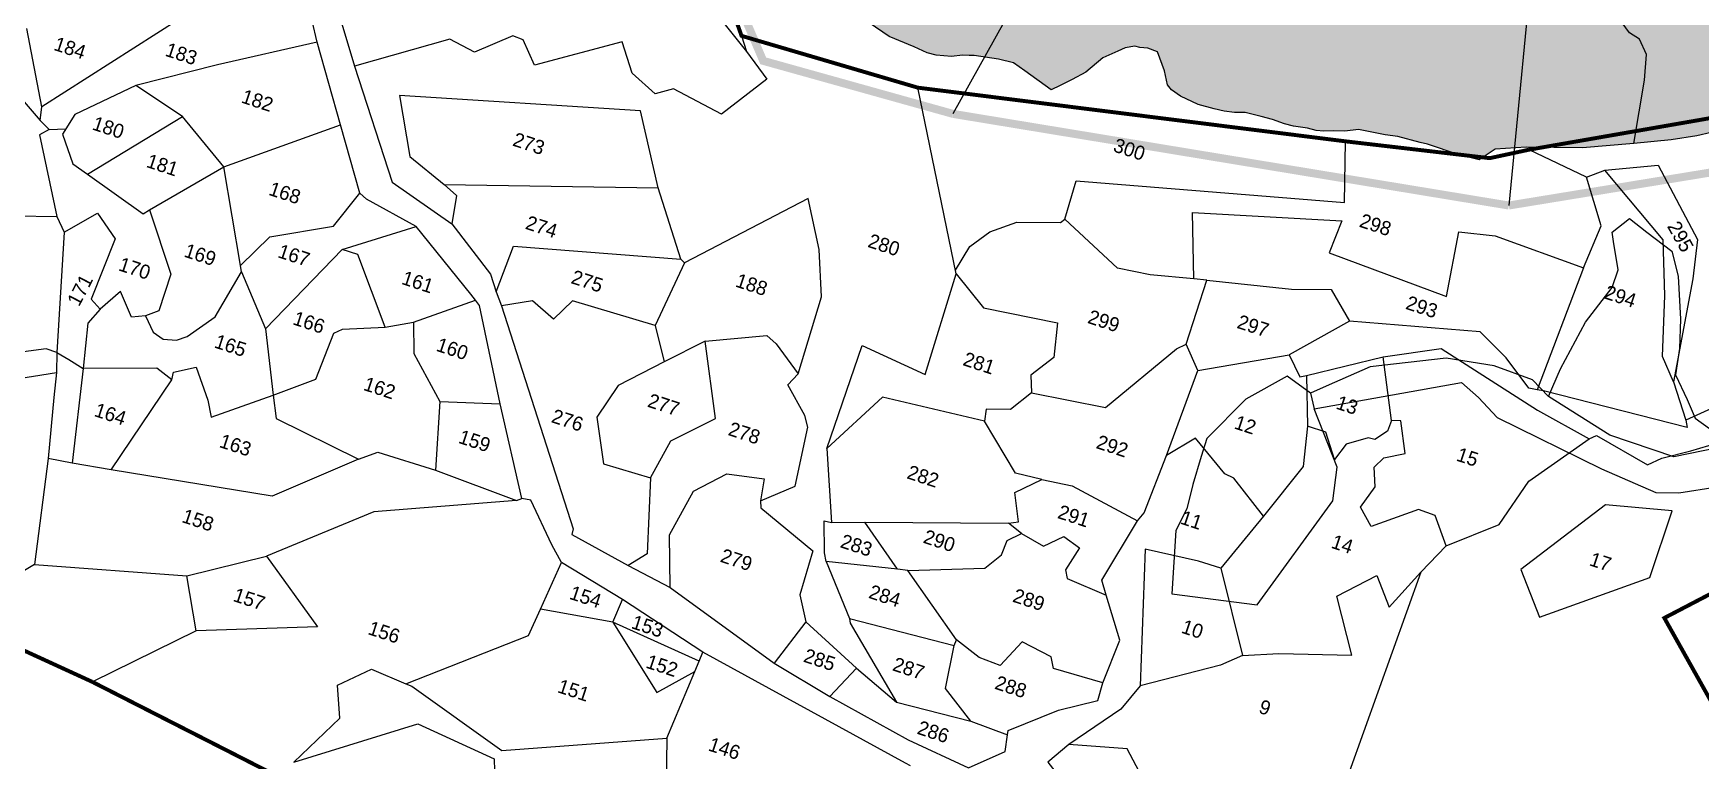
# Model space of a CAD drawing. Header units: metres. Extents: x 280662 to 285650, y 2029064 to 2031945.
# Drawn here: x 281817 to 282844, y 2030076 to 2030524 of the extents above; entities that cross this region are included whole.
import ezdxf
from ezdxf.enums import TextEntityAlignment as Align

# ---------------------------------------------------------------- set-up
doc = ezdxf.new("R2010")
doc.units = ezdxf.units.M
doc.header["$MEASUREMENT"] = 0
for name, color, linetype in [('LINE_WATER', 4, 'Continuous'), ('POLY_HATCH', 12, 'Continuous'), ('POLY_PARCEL', 6, 'Continuous'), ('POLY_WATER', 4, 'Continuous'), ('TEXT_PARCEL', 7, 'Continuous'), ('V_BOUND_LINE', 7, 'Continuous')]:
    doc.layers.add(name, color=color, linetype=linetype)
doc.styles.add('TEXT_MAP', font='KRDEV050.TTF', dxfattribs={"height": 2.5})

# ---------------------------------------------------------------- blocks, each defined once
blk = doc.blocks.new('322225666988')
at = {"layer": 'POLY_PARCEL'}
for points in [[(280170.77, 2030326.28), (280177.02, 2030328.98), (280184.73, 2030321.57), (280185.73, 2030316.62), (280187.5, 2030303.37)], [(280168.84, 2030324.71), (280160.79, 2030325.74)], [(280168.84, 2030324.71), (280170.77, 2030326.28)], [(280183.03, 2030313.47), (280180.58, 2030320.16), (280170.77, 2030326.28)], [(280172.08, 2030313.59), (280172.54, 2030319.38), (280168.84, 2030324.71)], [(280017.01, 2030322.7), (280024.38, 2030319.79), (280027.98, 2030322.14), (280034.93, 2030317.06), (280043.63, 2030313.55), (280047.7, 2030316.06), (280062.18, 2030306.55), (280065.74, 2030303.98), (280061.65, 2030297.97), (280054.82, 2030299.14), (280052.83, 2030297.79), (280049.21, 2030299.37), (280046.76, 2030302.76), (280037.07, 2030296.45), (280034.7, 2030299.11), (280033.3, 2030299.17), (280029.27, 2030295.67), (280025.77, 2030296.25), (280015.31, 2030289.2)], [(280107.34, 2030298.9), (280107.22, 2030304), (280140.56, 2030312.01), (280138.25, 2030319.46)], [(280125.35, 2030296.78), (280122.55, 2030304.79), (280140.93, 2030309.7), (280140.67, 2030305.33), (280156.64, 2030304.69), (280155.54, 2030313), (280160.11, 2030313.98), (280172.08, 2030313.59)], [(280172.08, 2030313.59), (280171.31, 2030297.01)], [(280187.5, 2030303.37), (280185.14, 2030306.02), (280183.03, 2030313.47)], [(280060.96, 2030308.24), (280062.18, 2030306.55)], [(280096.39, 2030287.96), (280084.34, 2030308.97)], [(280187.5, 2030303.37), (280190.48, 2030299.24)], [(280126.97, 2030297.17), (280137.58, 2030299.43), (280142.39, 2030300.95), (280145.88, 2030297.86)], [(280096.14, 2030288.39), (280096.95, 2030291.81), (280098.78, 2030294.39), (280101.68, 2030296.63), (280106.95, 2030298.32)], [(280106.95, 2030298.32), (280107.34, 2030298.9)], [(280125.35, 2030296.78), (280119.89, 2030295.55), (280115.67, 2030295.06), (280107.34, 2030298.9)], [(280126.97, 2030297.17), (280125.35, 2030296.78)], [(280127.01, 2030288.6), (280126.97, 2030297.17)], [(280056.88, 2030286.55), (280051.71, 2030295.14), (280021.95, 2030287.44), (280025.61, 2030280.45), (280030.9, 2030278.43)], [(280154.9, 2030287.51), (280151.37, 2030294.86)], [(280081.24, 2030269.58), (280081, 2030279.84), (280078.83, 2030285.47), (280075.49, 2030291.22), (280063.06, 2030278.5)], [(280129.47, 2030285.87), (280139.88, 2030291.38)], [(280166.5, 2030274.49), (280172.06, 2030279.18), (280173.93, 2030285.61), (280179.56, 2030293.12)], [(280009.84, 2030290.63), (279998.71, 2030283.94), (279989.63, 2030278.17)], [(280142.83, 2030289.59), (280144.95, 2030283.47)], [(279992.32, 2030288), (279979.12, 2030271.85)], [(280087.68, 2030261.7), (280087.86, 2030275.56), (280096.63, 2030274.55), (280096.39, 2030287.96)], [(280096.39, 2030287.96), (280101.04, 2030284.92), (280110.58, 2030286.04), (280111.54, 2030281.71), (280109.43, 2030278.67), (280110.24, 2030276.54)], [(280110.24, 2030276.54), (280119.74, 2030277.73), (280126.01, 2030287.65)], [(280126.01, 2030287.65), (280127.01, 2030288.6)], [(280129.47, 2030285.87), (280127.01, 2030288.6)], [(280166.5, 2030274.49), (280163.94, 2030277.74), (280161.68, 2030277.79), (280156.62, 2030273.86), (280154.56, 2030275.78), (280155.54, 2030278.82), (280154.66, 2030281.18), (280155.44, 2030282.7), (280157.86, 2030284.07), (280156.03, 2030287.81), (280154.9, 2030287.51), (280154.85, 2030286.04), (280153.63, 2030284.52), (280152.74, 2030284.47), (280150.33, 2030282.85), (280149.55, 2030280.54), (280147.39, 2030283.49), (280144.95, 2030283.47)], [(280192.45, 2030287.72), (280184.15, 2030285.8), (280176.48, 2030274.61), (280180.61, 2030269.6), (280192.4, 2030278.78), (280192.45, 2030287.72)], [(280030.9, 2030278.43), (280056.88, 2030286.55)], [(280062.47, 2030278.8), (280056.88, 2030286.55)], [(280129.07, 2030274.34), (280129.47, 2030285.87)], [(280144.95, 2030283.47), (280146.04, 2030278.43), (280143.19, 2030270.82)], [(279979.12, 2030271.85), (279974.16, 2030280.76)], [(280003.51, 2030271.83), (280015.97, 2030281.56)], [(279970.12, 2030279.1), (279971.08, 2030275.16), (279979.45, 2030270.16)], [(280041.41, 2030267.52), (280041.71, 2030273.71), (280062.47, 2030278.8)], [(280063.06, 2030278.5), (280062.02, 2030269.76)], [(280063.06, 2030278.5), (280062.47, 2030278.8)], [(279989.63, 2030278.17), (279983.4, 2030272.25), (279982.68, 2030269.37), (279985.14, 2030266.19), (279987.3, 2030265.53)], [(279996.5, 2030276.28), (279989.63, 2030278.17)], [(280030.9, 2030278.43), (280032.81, 2030277.59), (280033.37, 2030274)], [(280110.24, 2030276.54), (280108.36, 2030273.7), (280105.38, 2030272.77), (280105.68, 2030271.26)], [(280143.19, 2030270.82), (280138.11, 2030274.27), (280136.84, 2030274.41), (280131.88, 2030277.6), (280129.07, 2030274.34)], [(279987.3, 2030265.53), (279996.5, 2030276.28)], [(280003.51, 2030271.83), (279996.5, 2030276.28)], [(280128.13, 2030265.27), (280128.63, 2030266.49), (280129.07, 2030274.34)], [(280164.45, 2030270.33), (280166.5, 2030274.49)], [(280009.43, 2030260.54), (280011.85, 2030265.2), (280019.15, 2030269.01), (280021, 2030274.04)], [(280021.11, 2030266.53), (280029.17, 2030272.27)], [(280068.67, 2030269.84), (280075.93, 2030272.97), (280077.38, 2030272.36), (280081.24, 2030269.58)], [(279979.45, 2030270.16), (279979.12, 2030271.85)], [(279979.45, 2030270.16), (279980.9, 2030269.4), (279979.92, 2030268.37), (279985.27, 2030259.2)], [(279980.9, 2030269.4), (279982.87, 2030270.13)], [(279996.22, 2030263.66), (280003.51, 2030271.83)], [(280009.43, 2030260.54), (280003.51, 2030271.83)], [(280105.68, 2030271.26), (280092.37, 2030270.13), (280087.68, 2030261.7)], [(280114.94, 2030266.47), (280111.46, 2030266.2), (280105.68, 2030271.26)], [(280143.19, 2030270.82), (280140.12, 2030262.86)], [(280146.17, 2030253.16), (280150.52, 2030254.83), (280159.41, 2030257.53), (280155.24, 2030264.06), (280159.27, 2030268.17), (280162.03, 2030264.83), (280164.45, 2030270.33)], [(280164.45, 2030270.33), (280163.6, 2030237.85)], [(280062.02, 2030269.76), (280051.04, 2030269.46), (280049.47, 2030266.5), (280046.18, 2030267.87), (280042.63, 2030266.02)], [(280062.02, 2030269.76), (280064.54, 2030265.72)], [(280068.67, 2030269.84), (280064.54, 2030265.72)], [(280067.5, 2030251.15), (280068.48, 2030256.4), (280072.99, 2030260.91), (280068.67, 2030269.84)], [(280081.72, 2030252.71), (280085.33, 2030255.86), (280084.53, 2030263.5), (280083.7, 2030264.82), (280080.41, 2030267.82), (280081.24, 2030269.58)], [(280021.11, 2030266.53), (280015, 2030253.87)], [(280029.4, 2030258.85), (280023.23, 2030266.53), (280021.11, 2030266.53)], [(280064.54, 2030265.72), (280059.91, 2030261.03), (280058.61, 2030256.35), (280061.26, 2030250.95), (280067.5, 2030251.15)], [(280112.62, 2030259.85), (280113.76, 2030260.43), (280112.19, 2030263.82), (280114.94, 2030266.47)], [(280114.94, 2030266.47), (280118.85, 2030266.93), (280128.13, 2030265.27)], [(279987.3, 2030265.53), (279995.59, 2030262.95), (279996.22, 2030263.66)], [(279996.22, 2030263.66), (280001.37, 2030256.73), (280001.37, 2030251.81), (279999.93, 2030250.68)], [(280032.61, 2030260.57), (280039.25, 2030265.68)], [(280127.29, 2030255.03), (280126.17, 2030256.68), (280128.13, 2030265.27)], [(280087.68, 2030261.7), (280091.17, 2030252.92)], [(280137.13, 2030262.83), (280130.18, 2030262.16)], [(280130.18, 2030262.16), (280135.02, 2030245.4)], [(280140.12, 2030262.86), (280137.13, 2030262.83)], [(280140.12, 2030262.86), (280146.17, 2030253.16)], [(279986.79, 2030257.58), (279990.08, 2030261.21), (279993.24, 2030258.8), (279992.69, 2030250.55), (279994.21, 2030249.72)], [(279999.93, 2030250.68), (280001.52, 2030249), (280003.03, 2030248.58), (280004.66, 2030248.96), (280005.82, 2030249.85), (280008.43, 2030253.34), (280009.81, 2030259.82)], [(280009.81, 2030259.82), (280009.43, 2030260.54)], [(280009.81, 2030259.82), (280015, 2030253.87)], [(280029.4, 2030258.85), (280032.61, 2030260.57)], [(280032.61, 2030260.57), (280033.92, 2030256.8), (280038.96, 2030252.01)], [(280095.2, 2030254.29), (280112.62, 2030259.85)], [(280114.61, 2030259.15), (280112.62, 2030259.85)], [(280114.61, 2030259.15), (280117.77, 2030258.47), (280119.83, 2030260.43), (280122.19, 2030259.69), (280121.36, 2030256.5), (280121.9, 2030255.49), (280127.29, 2030255.03)], [(279980.19, 2030257.63), (279985.27, 2030259.2)], [(279985.27, 2030259.2), (279986.79, 2030257.58)], [(279986.79, 2030257.58), (279990.67, 2030242.73)], [(280018.53, 2030246.15), (280023.07, 2030249.77), (280023.42, 2030256.08), (280024.32, 2030256.91), (280029.4, 2030258.85)], [(280102.32, 2030250.16), (280111.55, 2030253.5), (280113.01, 2030255.77), (280113.15, 2030257.73), (280114.61, 2030259.15)], [(280074.23, 2030238.66), (280072.05, 2030244.98), (280073.23, 2030251.25), (280076.57, 2030254.63), (280081.29, 2030255.52), (280081.72, 2030252.71)], [(280015, 2030253.87), (280018.53, 2030246.15)], [(280038.96, 2030252.01), (280046.36, 2030254.13)], [(280091.17, 2030252.92), (280095.2, 2030254.29)], [(280101, 2030249.89), (280095.2, 2030254.29)], [(280130.39, 2030244.3), (280130.73, 2030250.14), (280127.29, 2030255.03)], [(280146.17, 2030253.16), (280143.92, 2030251.1)], [(279999.93, 2030250.68), (279998.31, 2030249.96), (279995.96, 2030252.65), (279994.21, 2030249.72)], [(280038.96, 2030252.01), (280041.16, 2030243.53)], [(280067.5, 2030251.15), (280070.13, 2030241.81), (280068.26, 2030239.65)], [(280081.72, 2030252.71), (280082.03, 2030251.9), (280090.03, 2030248.75), (280090.19, 2030242.92), (280092.01, 2030239.88)], [(280091.52, 2030248.96), (280090.24, 2030252.82), (280091.17, 2030252.92)], [(280143.92, 2030251.1), (280135.02, 2030245.4)], [(279994.21, 2030249.72), (279993.28, 2030247.51), (279994.5, 2030241.86)], [(280092.06, 2030247.98), (280091.52, 2030248.96)], [(280101, 2030249.89), (280092.06, 2030247.98)], [(280102.32, 2030250.16), (280101, 2030249.89)], [(280110.94, 2030243.7), (280102.32, 2030250.16)], [(280092.06, 2030247.98), (280097.17, 2030242.04)], [(279990.67, 2030242.73), (279989.24, 2030242.77), (279980.79, 2030238.69), (279971.75, 2030242.96), (279971.29, 2030245.41)], [(280005.68, 2030244), (280003.39, 2030244.78), (279994.5, 2030241.86)], [(280005.68, 2030244), (280005.58, 2030244.97), (280008.12, 2030246.49), (280010.83, 2030242.96), (280011.93, 2030241.02), (280018.53, 2030246.15)], [(280018.53, 2030246.15), (280019.85, 2030243.45), (280031.42, 2030241.82)], [(280130.39, 2030244.3), (280123.83, 2030244.07), (280123.1, 2030245.39), (280118.97, 2030246.03), (280117.25, 2030242.3), (280114.42, 2030242.44), (280110.94, 2030243.7)], [(280135.02, 2030245.4), (280133.58, 2030241.82), (280128.69, 2030235.48)], [(279990.67, 2030242.73), (279991.41, 2030240.31)], [(279990.67, 2030242.73), (279992.4, 2030242.37), (279994.5, 2030241.86)], [(280001.9, 2030230.68), (280005.68, 2030244)], [(280052.16, 2030243.07), (280035.38, 2030236.05), (280024.16, 2030226.4)], [(280031.42, 2030241.82), (280033.47, 2030243.42), (280041.16, 2030243.53)], [(280041.16, 2030243.53), (280052.16, 2030243.07)], [(280052.16, 2030243.07), (280052.75, 2030243.51)], [(280097.17, 2030242.04), (280110.89, 2030242.89)], [(280110.89, 2030242.89), (280110.94, 2030243.7)], [(280115.91, 2030234.39), (280111.56, 2030237.37), (280110.89, 2030242.89)], [(280120.9, 2030234.23), (280120.81, 2030234.75), (280126.1, 2030239.24), (280130.46, 2030241.95), (280130.39, 2030244.3)], [(279988.41, 2030206.51), (279981.81, 2030235.35), (279991.41, 2030240.31)], [(279991.41, 2030240.31), (279992.11, 2030237.18)], [(279994.5, 2030241.86), (279996.92, 2030229.95)], [(280031.42, 2030241.82), (280022.46, 2030233.89), (280001.9, 2030230.68)], [(280097.17, 2030242.04), (280097.41, 2030241.48)], [(280097.41, 2030241.48), (280106.16, 2030233.74)], [(280092.01, 2030239.88), (280089.82, 2030233.61)], [(280092.01, 2030239.88), (280099.97, 2030236.29)], [(279992.11, 2030237.18), (279993.81, 2030229.57)], [(280059.38, 2030230.89), (280060.06, 2030237.37)], [(280099.97, 2030236.29), (280097.88, 2030231.8)], [(280099.97, 2030236.29), (280106.16, 2030233.74)], [(280139.46, 2030233.89), (280135.96, 2030237.26), (280128.69, 2030235.48)], [(280068.68, 2030232.19), (280068.95, 2030235.29)], [(280106.16, 2030233.74), (280115.91, 2030234.39)], [(280115.91, 2030234.39), (280120.9, 2030234.23)], [(280117.51, 2030228.66), (280121.28, 2030232.1), (280120.9, 2030234.23)], [(280128.69, 2030235.48), (280126.88, 2030232.51), (280134.9, 2030227.08)], [(280068.68, 2030232.19), (280059.38, 2030230.89)], [(280068.68, 2030232.19), (280076.8, 2030225.42), (280080.56, 2030229.47)], [(280080.65, 2030230.89), (280068.68, 2030232.19)], [(280080.65, 2030230.89), (280080.73, 2030232.12)], [(279996.92, 2030229.95), (279993.81, 2030229.57)], [(280001.9, 2030230.68), (279996.92, 2030229.95)], [(280046.07, 2030216.5), (280058.99, 2030227.21), (280059.38, 2030230.89)], [(280080.56, 2030229.47), (280080.65, 2030230.89)], [(279993.81, 2030229.57), (279996.4, 2030216.21)], [(280046.07, 2030216.5), (280046.88, 2030216.43), (280060.34, 2030212.26), (280079.8, 2030220.28), (280080.56, 2030229.47)], [(280015.29, 2030220.87), (280024.16, 2030226.4)], [(280024.16, 2030226.4), (280033.12, 2030219.9), (280018.61, 2030214.57)], [(279996.4, 2030216.21), (280015.29, 2030220.87)], [(280018.61, 2030214.57), (280015.29, 2030220.87)], [(280079.8, 2030220.28), (280081.62, 2030214.54), (280083.03, 2030208.87)], [(280035.61, 2030202.56), (280039.45, 2030209.73), (280037.87, 2030213.61), (280041.31, 2030216.9), (280046.07, 2030216.5)], [(279996.4, 2030216.21), (279988.32, 2030206.93)], [(280018.61, 2030214.57), (280008.05, 2030204.28)], [(280035.61, 2030202.56), (280049.09, 2030212.13), (280059.72, 2030210.94), (280061.28, 2030206.61), (280054.71, 2030203.65), (280055.5, 2030201.1)]]:
    blk.add_lwpolyline(points, dxfattribs=at)
at = {"layer": 'POLY_WATER'}
for points in [[(280226.62, 2030326.85), (280225.84, 2030325.9), (280217.12, 2030323.72), (280190.48, 2030299.24)], [(280007.8, 2030300.04), (280015.31, 2030289.2)], [(280171.31, 2030297.01), (280170.25, 2030296.86), (280166.29, 2030299.63), (280162.12, 2030301.75), (280145.88, 2030297.86)], [(280192.34, 2030295.71), (280199.21, 2030300.48)], [(280145.88, 2030297.86), (280139.88, 2030291.38)], [(280142.83, 2030289.59), (280151.37, 2030294.86), (280158.05, 2030298.18), (280172.13, 2030294.55), (280179.56, 2030293.12)], [(280190.48, 2030299.24), (280190.94, 2030298.38), (280172.1, 2030297.12), (280171.31, 2030297.01)], [(280179.56, 2030293.12), (280180.3, 2030293.81), (280187.64, 2030292.29), (280189.09, 2030293.68), (280192.34, 2030295.71)], [(280009.84, 2030290.63), (280008.41, 2030293.01)], [(280139.88, 2030291.38), (280142.06, 2030289.13), (280142.83, 2030289.59)], [(280015.97, 2030281.56), (280009.84, 2030290.63)], [(280015.31, 2030289.2), (280024.51, 2030276.66), (280033.37, 2030274)], [(280021, 2030274.04), (280015.97, 2030281.56)], [(280022.07, 2030273.57), (280021, 2030274.04)], [(280029.17, 2030272.27), (280022.07, 2030273.57)], [(280039.25, 2030265.68), (280038.46, 2030266.21), (280029.17, 2030272.27)], [(280033.37, 2030274), (280040.06, 2030269.42), (280041.41, 2030267.52)], [(280041.41, 2030267.52), (280042.63, 2030266.02)], [(280042.63, 2030266.02), (280060.18, 2030241.9), (280060.23, 2030241.15), (280068.26, 2030239.65)], [(280046.36, 2030254.13), (280039.96, 2030265.21), (280039.25, 2030265.68)], [(280052.75, 2030243.51), (280046.36, 2030254.13)], [(280058.2, 2030239.11), (280053.91, 2030243.68), (280052.75, 2030243.51)], [(280060.06, 2030237.37), (280058.2, 2030239.11)], [(280068.26, 2030239.65), (280074.23, 2030238.66)], [(280074.23, 2030238.66), (280089.82, 2030233.61)], [(280068.95, 2030235.29), (280060.06, 2030237.37)], [(280080.73, 2030232.12), (280068.95, 2030235.29)], [(280110.38, 2030226.62), (280109.68, 2030226.75), (280080.73, 2030232.12)], [(280089.82, 2030233.61), (280097.88, 2030231.8)], [(280097.88, 2030231.8), (280109.06, 2030229.66), (280117.51, 2030228.66)]]:
    blk.add_lwpolyline(points, dxfattribs=at)
at = {"layer": 'V_BOUND_LINE', "const_width": 0.5}
for points in [[(280084.34, 2030308.97), (280060.96, 2030308.24), (280034.4, 2030342.73)], [(280226.62, 2030326.85), (280191.89, 2030342.31), (280160.79, 2030325.74)], [(280160.79, 2030325.74), (280156.36, 2030323.15), (280138.25, 2030319.46)], [(280138.25, 2030319.46), (280084.34, 2030308.97)], [(280225.33, 2030233.22), (280213.23, 2030255.09), (280210.27, 2030259.32), (280209.14, 2030262.14), (280195.75, 2030274.44), (280201.48, 2030280.32)], [(279988.41, 2030206.51), (280008.05, 2030204.28)], [(280008.05, 2030204.28), (280033.76, 2030200.28)]]:
    blk.add_lwpolyline(points, dxfattribs=at)
at = {"layer": 'TEXT_PARCEL', "style": 'TEXT_MAP'}
for s, rotation, p in [('295', 317.5017, (280182.57, 2030321.25)), ('171', 80.6474, (279991, 2030251.2))]:
    blk.add_text(s, height=1.8, rotation=rotation, dxfattribs=at).set_placement(p, align=Align.MIDDLE)
for s, p in [('294', (280177.67, 2030311.62)), ('300', (280112.41, 2030309.91)), ('298', (280145.19, 2030310.56)), ('293', (280154.06, 2030302.46)), ('297', (280134.4, 2030293.46)), ('280', (280086.51, 2030288.6)), ('299', (280116.13, 2030288.13)), ('273', (280039.51, 2030286.76)), ('13', (280148.92, 2030287.62)), ('15', (280165.55, 2030286.1)), ('183', (279993.89, 2030283.83)), ('184', (279980.18, 2030280.11)), ('182', (280004.95, 2030281.19)), ('12', (280137.38, 2030281.19)), ('188', (280072.07, 2030278.55)), ('281', (280102.71, 2030278.07)), ('17', (280185.8, 2030278.72)), ('274', (280044.35, 2030277.21)), ('292', (280122.13, 2030273.32)), ('180', (279987.98, 2030272.01)), ('275', (280052.03, 2030272.43)), ('181', (279996.02, 2030269.62)), ('168', (280011.94, 2030271.11)), ('14', (280153.86, 2030270.59)), ('11', (280134.65, 2030267.52)), ('161', (280031.56, 2030265.6)), ('167', (280015.52, 2030263.92)), ('291', (280120.24, 2030263.33)), ('277', (280066.19, 2030260.53)), ('282', (280100.43, 2030262.15)), ('169', (280004.15, 2030260.27)), ('160', (280038.4, 2030258.89)), ('278', (280077.08, 2030260.29)), ('166', (280020, 2030256.4)), ('170', (279996.76, 2030256.01)), ('276', (280055.17, 2030254.82)), ('290', (280104.96, 2030255)), ('10', (280139.1, 2030254.36)), ('165', (280011.42, 2030250.48)), ('162', (280031.15, 2030251.26)), ('283', (280095.1, 2030251.16)), ('289', (280118.13, 2030251.42)), ('159', (280044.75, 2030248.63)), ('284', (280100.55, 2030246.16)), ('9', (280150.98, 2030247.75)), ('279', (280081.16, 2030244.64)), ('288', (280119.41, 2030240.17)), ('164', (279999.61, 2030237.41)), ('163', (280015.98, 2030238.63)), ('287', (280106.31, 2030238.34)), ('285', (280095.19, 2030235.85)), ('154', (280064.37, 2030234.15)), ('153', (280073.03, 2030233.07)), ('286', (280111.81, 2030231.64)), ('152', (280076.36, 2030228.87)), ('158', (280014.42, 2030228.06)), ('151', (280066.64, 2030222.37)), ('157', (280023.76, 2030220.53)), ('156', (280041.4, 2030221.89)), ('146', (280087.2, 2030221.33))]:
    blk.add_text(s, height=1.8, dxfattribs=at).set_placement(p, align=Align.MIDDLE)
blk = doc.blocks.new('122256566')
at = {"layer": 'POLY_HATCH'}
h = blk.add_hatch(dxfattribs=at)
h.set_pattern_fill('ZIGZAG', color=256, scale=10, style=0)
h.set_pattern_definition([(0, (286838.848, 2030038.3504), (1.25, 1.25), [1.25, -1.25]), (90, (286840.098, 2030038.3504), (-1.25, 1.25), [1.25, -1.25])])
h.paths.add_polyline_path([(287012.55, 2030296.61), (287011.14, 2030296.61), (287008.99, 2030296.69), (287007.47, 2030296.77), (287005.23, 2030297.01), (287004.03, 2030297.25), (287000.91, 2030297.73), (286999.88, 2030298.61), (286999.24, 2030299.41), (286998.84, 2030301.17), (286998.68, 2030302.21), (286998.6, 2030303.32), (286998.52, 2030304.6), (286998.36, 2030306.52), (286997.59, 2030309.53), (286995.28, 2030312.16), (286994.24, 2030312.72), (286992.4, 2030313.2), (286990.64, 2030313.04), (286988.96, 2030312.96), (286988.64, 2030313.04), (286987.6, 2030313.92), (286987.44, 2030314.56), (286987.68, 2030315.12), (286988.08, 2030315.84), (286988.32, 2030317.68), (286988, 2030319.43), (286987.84, 2030319.91), (286987.36, 2030320.31), (286984.89, 2030319.91), (286983.69, 2030320.31), (286982.73, 2030320.79), (286982.57, 2030321.91), (286981.93, 2030323.83), (286982.73, 2030324.3), (286984.73, 2030325.66), (286983.77, 2030327.26), (286982.97, 2030327.66), (286979.45, 2030328.14), (286977.61, 2030328.22), (286977.37, 2030328.22), (286976.34, 2030328.38), (286975.62, 2030328.38), (286975.22, 2030328.38), (286973.3, 2030328.54), (286973.14, 2030328.54), (286972.02, 2030328.78), (286970.66, 2030329.5), (286970.02, 2030329.74), (286967.46, 2030330.38), (286964.91, 2030331.17), (286962.35, 2030331.33), (286962.11, 2030329.02), (286961.95, 2030325.5), (286962.03, 2030325.42), (286964.11, 2030325.34), (286966.11, 2030325.18), (286967.86, 2030325.18), (286969.94, 2030325.18), (286973.3, 2030325.18), (286975.3, 2030325.18), (286975.86, 2030325.18), (286976.26, 2030325.02), (286976.81, 2030324.7), (286977.05, 2030324.54), (286976.65, 2030324.07), (286975.7, 2030323.19), (286973.86, 2030321.91), (286971.86, 2030320.07), (286972.74, 2030318.95), (286972.18, 2030316.52), (286969.24, 2030301.73), (286970.41, 2030301.51), (286971.05, 2030301.19), (286971.93, 2030301.11), (286972.41, 2030301.11), (286973.37, 2030301.19), (286974.73, 2030301.75), (286975.61, 2030302.31), (286976.25, 2030302.79), (286977.05, 2030303.5), (286977.92, 2030304.38), (286978.8, 2030305.34), (286979.36, 2030305.98), (286980.08, 2030306.94), (286980.64, 2030307.5), (286981.28, 2030308.14), (286982.08, 2030309.1), (286984, 2030311.33), (286985.92, 2030309.66), (286983.6, 2030307.42), (286980.56, 2030303.5), (286978.72, 2030300.71), (286978.32, 2030300.07), (286978, 2030299.35), (286976.89, 2030297.91), (286976.25, 2030297.11), (286975.93, 2030296.32), (286975.05, 2030294.88), (286974.57, 2030294.16), (286974.09, 2030293.36), (286973.85, 2030292.64), (286973.53, 2030291.92), (286972.25, 2030290.32), (286971.85, 2030289.37), (286971.44, 2030288.45), (286971.52, 2030286.13), (286971.6, 2030284.86), (286972.08, 2030283.58), (286972.4, 2030283.02), (286972.88, 2030281.98), (286973.44, 2030281.26), (286973.92, 2030280.86), (286974.72, 2030280.38), (286976.64, 2030279.98), (286977.92, 2030279.98), (286979.36, 2030279.9), (286980.87, 2030279.9), (286983.51, 2030279.9), (286985.35, 2030279.9), (286987.03, 2030279.9), (286987.91, 2030280.06), (286988.71, 2030280.3), (286989.35, 2030280.46), (286989.9, 2030280.78), (286991.26, 2030281.1), (286992.54, 2030281.5), (286993.15, 2030282.54), (286992.51, 2030283.82), (286992.19, 2030284.62), (286991.95, 2030285.18), (286991.87, 2030286.46), (286991.95, 2030287.25), (286992.19, 2030287.65), (286992.59, 2030288.21), (286993.15, 2030288.85), (286993.71, 2030289.33), (286994.51, 2030289.81), (286994.99, 2030289.97), (286995.71, 2030290.05), (286996.59, 2030290.13), (286997.87, 2030289.81), (286999.15, 2030289.09), (286999.87, 2030288.69), (287000.42, 2030288.45), (287001.86, 2030287.89), (287003.46, 2030287.33), (287006.1, 2030286.54), (287007.14, 2030286.3), (287007.94, 2030285.98), (287008.34, 2030285.42), (287008.74, 2030283.98), (287009.14, 2030282.3), (287009.22, 2030280.06), (287009.06, 2030279.67), (287008.66, 2030279.35), (287007.86, 2030279.11), (287007.46, 2030279.03), (287005.78, 2030278.39), (287005.38, 2030278.15), (287003.54, 2030277.91), (287001.62, 2030277.59), (286999.39, 2030277.35), (286997.79, 2030277.35), (286997.15, 2030277.27), (286996.03, 2030277.19), (286994.99, 2030277.19), (286995.05, 2030276.59), (286995.05, 2030275), (286995.37, 2030271.96), (286995.93, 2030268.29), (286996.01, 2030266.13), (286996.09, 2030264.37), (286996.01, 2030262.54), (286996.17, 2030260.22), (286996.78, 2030258.07), (286994.24, 2030257.82), (286994.89, 2030253.83), (286994.25, 2030253.75), (286993.53, 2030253.75), (286993.21, 2030253.83), (286989.85, 2030254.07), (286989.61, 2030254.15), (286988.17, 2030254.15), (286985.78, 2030253.27), (286984.34, 2030251.75), (286984.02, 2030251.35), (286983.3, 2030250.47), (286982.58, 2030249.68), (286982.1, 2030249.04), (286980.5, 2030248.48), (286979.62, 2030248.08), (286978.1, 2030247.6), (286976.83, 2030247.6), (286975.95, 2030247.6), (286975.79, 2030247.68), (286974.67, 2030247.84), (286974.35, 2030247.84), (286973.3, 2030248.45), (286972.75, 2030249.28), (286972.43, 2030249.6), (286972.11, 2030249.99), (286971.63, 2030250.55), (286971.23, 2030251.03), (286970.91, 2030251.19), (286969.39, 2030251.67), (286967.48, 2030251.91), (286966.12, 2030251.91), (286964.6, 2030252.15), (286964.2, 2030252.23), (286963.56, 2030252.39), (286963, 2030252.55), (286962.52, 2030252.79), (286962.2, 2030253.03), (286961.88, 2030253.43), (286961.96, 2030254.95), (286962.04, 2030255.59), (286962.12, 2030256.07), (286962.6, 2030256.94), (286963.16, 2030257.58), (286963.64, 2030258.14), (286964.28, 2030258.78), (286965.16, 2030259.5), (286966.52, 2030259.82), (286966.76, 2030259.66), (286967.4, 2030259.02), (286967.79, 2030258.22), (286968.03, 2030257.5), (286968.51, 2030255.83), (286968.91, 2030255.51), (286969.23, 2030255.75), (286969.31, 2030255.91), (286969.47, 2030256.31), (286969.63, 2030257.5), (286969.63, 2030258.27), (286970.27, 2030259.18), (286970.75, 2030260.14), (286971.15, 2030260.54), (286971.71, 2030261.18), (286972.27, 2030261.58), (286972.99, 2030262.14), (286973.87, 2030262.38), (286974.19, 2030262.3), (286974.51, 2030262.22), (286974.91, 2030261.98), (286975.47, 2030261.58), (286975.87, 2030261.42), (286976.27, 2030261.1), (286976.75, 2030260.38), (286977.31, 2030259.98), (286978.66, 2030259.74), (286979.06, 2030259.9), (286980.1, 2030260.3), (286980.98, 2030260.78), (286981.54, 2030261.18), (286982.1, 2030261.58), (286982.9, 2030262.14), (286983.46, 2030262.54), (286984.82, 2030263.49), (286985.62, 2030263.97), (286986.42, 2030264.37), (286987.06, 2030264.53), (286987.93, 2030264.93), (286988.65, 2030265.17), (286989.45, 2030265.41), (286990.33, 2030265.73), (286990.81, 2030265.97), (286991.29, 2030266.37), (286991.77, 2030266.77), (286992.09, 2030267.89), (286992.39, 2030269.5), (286991.91, 2030269.74), (286991.59, 2030269.98), (286991.27, 2030270.3), (286990.87, 2030270.7), (286990.31, 2030271.18), (286990.07, 2030271.42), (286989.11, 2030272.14), (286988.55, 2030272.54), (286987.51, 2030272.86), (286986.95, 2030273.09), (286986.63, 2030273.25), (286986.15, 2030273.41), (286985.27, 2030273.65), (286984.39, 2030273.89), (286983.03, 2030274.13), (286981.92, 2030274.29), (286980.64, 2030274.45), (286979.36, 2030274.45), (286978.4, 2030274.45), (286977.2, 2030274.53), (286976.16, 2030274.61), (286975.6, 2030274.77), (286974.64, 2030275.01), (286974.24, 2030275.17), (286973.04, 2030275.57), (286972.64, 2030275.89), (286972.17, 2030276.21), (286971.53, 2030276.61), (286970.89, 2030277.25), (286970.49, 2030277.73), (286969.13, 2030278.37), (286968.57, 2030278.53), (286968.41, 2030278.21), (286968.25, 2030277.81), (286967.85, 2030277.01), (286967.13, 2030276.61), (286966.33, 2030276.21), (286965.85, 2030275.97), (286964.57, 2030275.73), (286964.01, 2030275.57), (286963.69, 2030275.41), (286962.65, 2030275.25), (286961.46, 2030275.01), (286959.86, 2030274.85), (286957.86, 2030274.37), (286954.74, 2030273.09), (286953.78, 2030271.74), (286952.03, 2030270.06), (286950.99, 2030267.1), (286948.82, 2030260.29), (286948.18, 2030257.26), (286947.54, 2030254.78), (286947.54, 2030253.34), (286947.78, 2030250.07), (286948.26, 2030246.47), (286949.3, 2030244), (286949.94, 2030243.2), (286950.26, 2030242.64), (286951.37, 2030241.76), (286952.65, 2030241.28), (286953.53, 2030241.04), (286953.13, 2030238.91), (286952.41, 2030237.55), (286951.53, 2030235.4), (286950.81, 2030232.36), (286950.81, 2030230.45), (286950.81, 2030229.81), (286951.37, 2030227.57), (286952.33, 2030226.05), (286952.73, 2030225.65), (286954.65, 2030224.85), (286955.21, 2030224.13), (286955.29, 2030223.74), (286955.37, 2030222.86), (286954.89, 2030221.1), (286954.01, 2030219.9), (286954.89, 2030218.94), (286957.05, 2030216.71), (286959.21, 2030215.91), (286961.6, 2030215.03), (286963.28, 2030214.79), (286964.16, 2030214.63), (286964.72, 2030214.63), (286965.68, 2030214.79), (286966.32, 2030215.03), (286966.72, 2030215.11), (286967.04, 2030215.19), (286968.56, 2030215.35), (286969.52, 2030215.35), (286970.32, 2030215.03), (286972.2, 2030214.3), (286972.68, 2030214.7), (286973.32, 2030215.25), (286974.04, 2030215.89), (286974.84, 2030217.01), (286975.64, 2030217.65), (286976.04, 2030217.97), (286976.6, 2030218.21), (286976.92, 2030218.21), (286977.4, 2030218.29), (286978.04, 2030218.21), (286978.76, 2030217.17), (286979.15, 2030216.37), (286979.47, 2030216.13), (286980.11, 2030215.89), (286981.31, 2030215.65), (286982.35, 2030215.65), (286982.99, 2030215.65), (286983.63, 2030215.73), (286984.27, 2030215.89), (286985.31, 2030215.89), (286986.03, 2030215.89), (286986.83, 2030215.81), (286987.39, 2030215.81), (286988.27, 2030215.89), (286988.83, 2030215.89), (286989.3, 2030215.97), (286989.86, 2030216.13), (286990.58, 2030216.29), (286991.38, 2030216.61), (286993.06, 2030216.69), (286993.86, 2030216.77), (286995.3, 2030216.77), (286995.78, 2030216.77), (286997.78, 2030216.61), (286999.13, 2030216.62), (286999.93, 2030217.51), (287001.77, 2030218.09), (287003.46, 2030218.51), (287005.19, 2030218.93), (287008.23, 2030219.96), (287010.43, 2030220.77), (287011.9, 2030221.4), (287013.22, 2030222.09)])
at = {"layer": 'LINE_WATER'}
for points in [[(287008.23, 2030219.96), (287007.9, 2030223.95), (287007.63, 2030225.54), (287006.97, 2030226.36), (287006.26, 2030226.58), (287004.57, 2030228), (287004.07, 2030229.2), (287003.96, 2030230.41), (287004.24, 2030232.87), (287004.18, 2030233.47), (287003.91, 2030234.62), (287003.09, 2030236.31), (287002.93, 2030236.92), (287002.98, 2030237.9), (287003.86, 2030240.03), (287002.93, 2030243.26), (287002.86, 2030244.66), (287002.65, 2030248.49), (287002.48, 2030250.46)], [(287006.94, 2030203.38), (287007.25, 2030205.24), (287008.03, 2030208.44), (287009.12, 2030210.93), (287009.2, 2030212.1), (287008.5, 2030213.73), (287008.27, 2030214.28), (287009.12, 2030215.37), (287010.37, 2030214.82), (287012.16, 2030214.04), (287012.94, 2030212.64), (287013.72, 2030210.07), (287014.11, 2030208.28), (287014.27, 2030206.64), (287015.36, 2030205.32), (287016.14, 2030204.31), (287017.15, 2030203.92), (287018.7, 2030203.23)]]:
    blk.add_lwpolyline(points, dxfattribs=at)
at = {"layer": 'POLY_HATCH'}
for points in [[(286999.13, 2030216.62), (286997.78, 2030216.61), (286995.78, 2030216.77), (286995.3, 2030216.77), (286993.86, 2030216.77), (286993.06, 2030216.69), (286991.38, 2030216.61), (286990.58, 2030216.29), (286989.86, 2030216.13), (286989.3, 2030215.97), (286988.83, 2030215.89), (286988.27, 2030215.89), (286987.39, 2030215.81), (286986.83, 2030215.81), (286986.03, 2030215.89), (286985.31, 2030215.89), (286984.27, 2030215.89), (286983.63, 2030215.73), (286982.99, 2030215.65), (286982.35, 2030215.65), (286981.31, 2030215.65), (286980.11, 2030215.89), (286979.47, 2030216.13), (286979.15, 2030216.37), (286978.76, 2030217.17), (286978.04, 2030218.21), (286977.4, 2030218.29), (286976.92, 2030218.21), (286976.6, 2030218.21), (286976.04, 2030217.97), (286975.64, 2030217.65), (286974.84, 2030217.01), (286974.04, 2030215.89), (286973.32, 2030215.25), (286972.68, 2030214.7), (286972.2, 2030214.3), (286970.32, 2030215.03), (286969.52, 2030215.35), (286968.56, 2030215.35), (286967.04, 2030215.19), (286966.72, 2030215.11), (286966.32, 2030215.03), (286965.68, 2030214.79), (286964.72, 2030214.63), (286964.16, 2030214.63), (286963.28, 2030214.79), (286961.6, 2030215.03), (286959.21, 2030215.91)], [(287013.53, 2030222.24), (287011.9, 2030221.4), (287010.43, 2030220.77), (287008.23, 2030219.96), (287005.19, 2030218.93), (287003.46, 2030218.51), (287001.77, 2030218.09), (286999.93, 2030217.51), (286999.13, 2030216.62)]]:
    blk.add_lwpolyline(points, dxfattribs=at)
at = {"layer": 'POLY_PARCEL'}
for points in [[(286977.25, 2030251.19), (286966.64, 2030211.34)], [(286998.97, 2030231.62), (287001.62, 2030214.31)]]:
    blk.add_lwpolyline(points, dxfattribs=at)
at = {"layer": 'POLY_WATER'}
for points in [[(287034.56, 2030214.69), (287033.8, 2030213.85), (287029.57, 2030210.95), (287022.5, 2030205.19), (287019.68, 2030203.42), (287018.7, 2030203.23), (287015.43, 2030201.66), (287011.24, 2030201.98), (287006.94, 2030203.38), (287005.73, 2030204.14), (287003.18, 2030204.41), (287000.17, 2030204.14), (286995.72, 2030202.44), (286993.36, 2030200.61), (286992.51, 2030199.95)], [(286992.97, 2030199.04), (287001.48, 2030202.9), (287002.72, 2030202.25), (287004.16, 2030201.33), (287011.24, 2030199.82), (287014.9, 2030199.23), (287016.28, 2030199.56), (287020.73, 2030201.46), (287021.65, 2030201.85), (287022.3, 2030200.67), (287024.14, 2030198.65), (287025.97, 2030199.1), (287029.31, 2030200.61), (287032.06, 2030202.83), (287032.84, 2030204.99), (287032.98, 2030206.76), (287035.63, 2030208.74), (287037.73, 2030209.53), (287039.63, 2030209.92), (287042.77, 2030210.05), (287044.39, 2030209.61)], [(286992.51, 2030199.95), (286990.84, 2030200.6), (286988.7, 2030198.59), (286986.94, 2030195.61), (286986.88, 2030194.44), (286986.81, 2030192.63), (286986.81, 2030191.07), (286986.49, 2030189.58), (286987.2, 2030185.69), (286992.52, 2030186.34), (286995.51, 2030193.79), (286995.25, 2030195.87), (286992.97, 2030199.04)], [(286992.51, 2030199.95), (286992.97, 2030199.04)]]:
    blk.add_lwpolyline(points, dxfattribs=at)
at = {"layer": 'V_BOUND_LINE', "const_width": 0.5}
for points in [[(286946.19, 2030256.94), (286941.52, 2030228.48), (286954.37, 2030211.64), (286966.64, 2030211.34)], [(287001.62, 2030214.31), (287019.48, 2030222.08), (287034.56, 2030214.69)], [(286966.64, 2030211.34), (287001.62, 2030214.31)]]:
    blk.add_lwpolyline(points, dxfattribs=at)

msp = doc.modelspace()

# ---------------------------------------------------------------- block references
for name, p, xscale, yscale, zscale, rotation in [('122256566', (-7390896.2, -16716072.3), 9.879166282455152, 9.879166282455152, 9.879166282455152, 345.785237413252), ('322225666988', (-4063467.9, -6871220.8), 4.833234044950545, 4.833234044950545, 4.833234044950545, 341.8327646725219)]:
    msp.add_blockref(name, p, dxfattribs=dict(xscale=xscale, yscale=yscale, zscale=zscale, rotation=rotation))

doc.saveas('drawing.dxf')
